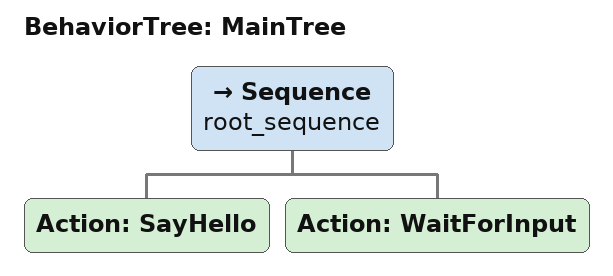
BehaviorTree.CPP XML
<root main_tree_to_execute="MainTree">
  <BehaviorTree ID="MainTree">
    <Sequence name="root_sequence">
      <Action ID="SayHello"/>
      <Action ID="WaitForInput"/>
    </Sequence>
  </BehaviorTree>
</root>
